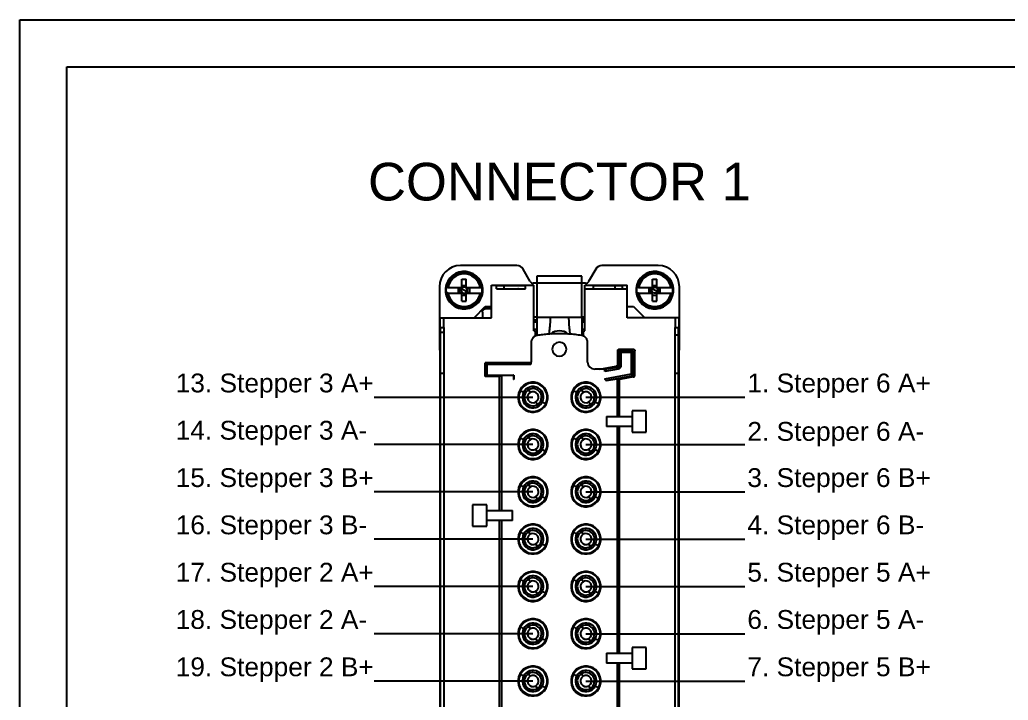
# Model space of a CAD drawing. Header units: millimetres. Extents: x 55 to 265, y 28 to 325.
# Drawn here: x 54.6 to 159.6, y 253 to 325.3 of the extents above; entities that cross this region are included whole.
import ezdxf

# ---------------------------------------------------------------- set-up
doc = ezdxf.new("R2010")
doc.units = ezdxf.units.MM
doc.styles.get("Standard").update_dxf_attribs({"font": 'arial.ttf'})

msp = doc.modelspace()

# ---------------------------------------------------------------- linework, layer by layer
at = {"color": 7, "linetype": 'Continuous', "lineweight": 25}
for p, q in [((107.38, 299.17), (101.39, 299.17)), ((102.6, 298.06), (102.72, 298.29)), ((108.79, 297.48), (108.03, 298.79)), ((115.76, 298.79), (115, 297.48)), ((122.39, 299.17), (116.41, 299.17)), ((122.85, 298.06), (122.97, 298.29)), ((101.54, 297.71), (101.99, 297.71)), ((101.54, 296.77), (101.54, 297.71)), ((101.99, 296.77), (101.99, 297.71)), ((109.49, 297.29), (109.11, 297.29)), ((114.29, 298.05), (109.49, 298.05)), ((109.49, 298.05), (109.49, 293.67)), ((114.29, 297.29), (109.49, 297.29)), ((114.29, 293.67), (114.29, 298.05)), ((114.68, 297.29), (114.29, 297.29)), ((121.79, 297.71), (122.24, 297.71)), ((121.79, 296.77), (121.79, 297.71)), ((122.24, 296.77), (122.24, 297.71)), ((99.14, 296.92), (99.14, 290.17)), ((99.91, 296.84), (99.87, 296.84)), ((99.91, 296.24), (99.87, 296.24)), ((100.06, 296.84), (101.54, 296.84)), ((100.06, 296.24), (101.54, 296.24)), ((101.18, 296.77), (101.54, 296.77)), ((101.18, 296.32), (101.18, 296.77)), ((101.18, 296.32), (101.54, 296.32)), ((101.25, 296.77), (101.25, 296.32)), ((102.05, 296.39), (101.49, 296.69)), ((101.54, 297.06), (101.99, 297.06)), ((101.54, 295.38), (101.54, 296.32)), ((101.99, 296.84), (103.48, 296.84)), ((101.99, 296.77), (102.36, 296.77)), ((101.99, 295.38), (101.99, 296.32)), ((101.99, 296.32), (102.36, 296.32)), ((101.99, 296.24), (103.48, 296.24)), ((102.29, 296.77), (102.29, 296.32)), ((102.36, 296.32), (102.36, 296.77)), ((103.63, 296.84), (103.67, 296.84)), ((103.63, 296.24), (103.67, 296.24)), ((104.69, 293.62), (104.69, 297.07)), ((104.69, 297.07), (109.17, 297.07)), ((105.22, 296.68), (105.22, 297.07)), ((105.22, 297.05), (108.29, 297.05)), ((105.22, 296.68), (108.29, 296.68)), ((106.02, 296.68), (106.02, 297.05)), ((107.54, 296.74), (107.55, 296.74)), ((108.29, 296.68), (108.29, 297.07)), ((109.17, 292.23), (109.17, 297.07)), ((114.61, 292.23), (114.61, 297.07)), ((114.61, 297.07), (119.09, 297.07)), ((114.61, 296.69), (115.5, 296.69)), ((115.5, 296.68), (115.5, 297.07)), ((115.5, 297.05), (118.57, 297.05)), ((115.5, 296.68), (118.57, 296.68)), ((117.77, 297.05), (117.77, 296.68)), ((118.57, 297.07), (118.57, 296.69)), ((118.57, 296.69), (119.09, 296.69)), ((119.09, 293.62), (119.09, 296.69)), ((120.16, 296.84), (120.12, 296.84)), ((120.16, 296.24), (120.12, 296.24)), ((120.31, 296.84), (121.79, 296.84)), ((120.31, 296.24), (121.79, 296.24)), ((121.43, 296.77), (121.79, 296.77)), ((121.43, 296.32), (121.43, 296.77)), ((121.43, 296.32), (121.79, 296.32)), ((121.5, 296.77), (121.5, 296.32)), ((122.3, 296.39), (121.74, 296.69)), ((121.79, 297.06), (122.24, 297.06)), ((121.79, 295.38), (121.79, 296.32)), ((122.24, 296.84), (123.73, 296.84)), ((122.24, 296.77), (122.61, 296.77)), ((122.24, 295.38), (122.24, 296.32)), ((122.24, 296.32), (122.61, 296.32)), ((122.24, 296.24), (123.73, 296.24)), ((122.54, 296.77), (122.54, 296.32)), ((122.61, 296.32), (122.61, 296.77)), ((123.88, 296.84), (123.92, 296.84)), ((123.88, 296.24), (123.92, 296.24)), ((124.64, 290.17), (124.64, 296.92)), ((101.54, 296.02), (101.99, 296.02)), ((101.54, 295.38), (101.99, 295.38)), ((121.79, 296.02), (122.24, 296.02)), ((121.79, 295.38), (122.24, 295.38)), ((100.94, 295.02), (100.82, 294.8)), ((102.82, 293.62), (104.02, 294.82)), ((103.72, 294.22), (103.72, 293.62)), ((104.02, 294.82), (104.69, 294.82)), ((104.09, 294.59), (104.69, 294.59)), ((119.09, 294.82), (119.77, 294.82)), ((119.77, 294.82), (120.97, 293.62)), ((121.19, 295.02), (121.07, 294.8)), ((99.22, 293.62), (104.69, 293.62)), ((99.22, 221.47), (99.22, 293.62)), ((99.59, 293.62), (99.59, 292.57)), ((109.49, 293.69), (109.17, 293.69)), ((109.17, 293.39), (109.49, 293.39)), ((109.17, 293.17), (109.5, 293.17)), ((109.49, 293.67), (114.29, 293.67)), ((114.61, 293.69), (114.29, 293.69)), ((114.29, 293.39), (114.61, 293.39)), ((114.29, 293.17), (114.59, 293.17)), ((114.44, 293.39), (114.44, 293.69)), ((114.59, 292.42), (114.59, 293.17)), ((124.57, 293.62), (119.09, 293.62)), ((124.19, 293.62), (124.19, 292.57)), ((124.57, 293.62), (124.57, 221.47)), ((99.22, 292.57), (99.61, 292.57)), ((99.23, 292.57), (99.23, 222.52)), ((99.23, 292.09), (99.61, 292.09)), ((99.61, 292.57), (99.61, 292.09)), ((99.61, 292.09), (99.61, 222.52)), ((109.17, 292.42), (109.5, 292.42)), ((109.17, 292.23), (109.34, 292.23)), ((109.34, 291.68), (109.34, 292.23)), ((114.29, 292.42), (114.59, 292.42)), ((114.44, 291.68), (114.44, 292.23)), ((114.44, 292.23), (114.61, 292.23)), ((124.18, 222.52), (124.18, 292.57)), ((124.19, 292.57), (124.57, 292.57)), ((124.56, 222.52), (124.56, 292.57)), ((108.89, 290.99), (108.89, 288.92)), ((114.89, 288.92), (114.89, 290.99)), ((124.18, 291.82), (124.56, 291.82)), ((99.14, 290.17), (99.22, 290.17)), ((118.08, 290.09), (118.24, 289.93)), ((118.08, 290.09), (118.08, 288.66)), ((119.74, 289.93), (118.24, 289.93)), ((118.24, 289.93), (118.24, 288.53)), ((118.25, 289.98), (118.43, 289.93)), ((118.27, 290.28), (118.43, 290.12)), ((118.27, 290.28), (119.72, 290.28)), ((119.56, 290.12), (118.43, 290.12)), ((118.43, 289.93), (118.43, 288.53)), ((119.72, 290.28), (119.56, 290.12)), ((119.56, 287.65), (119.56, 290.12)), ((119.91, 290.09), (119.75, 289.93)), ((119.75, 287.65), (119.75, 289.93)), ((119.91, 287.51), (119.91, 290.09)), ((124.57, 290.17), (124.64, 290.17)), ((104.01, 288.83), (104.17, 288.67)), ((108.89, 288.83), (104.01, 288.83)), ((104.01, 287.38), (104.01, 288.83)), ((104.17, 288.67), (104.17, 287.54)), ((108.85, 288.67), (104.17, 288.67)), ((116.94, 288.17), (115.64, 288.17)), ((116.19, 288.17), (117.93, 288.48)), ((118.09, 288.35), (116.73, 288.11)), ((116.73, 287.91), (116.73, 288.17)), ((118.12, 288.16), (116.73, 287.91)), ((116.73, 288.11), (116.76, 288.14)), ((116.76, 288.17), (116.76, 288.14)), ((116.76, 288.14), (116.94, 288.17)), ((118.09, 288.35), (117.93, 288.48)), ((118.24, 288.53), (118.08, 288.66)), ((99.61, 287.69), (99.23, 287.69)), ((104.01, 287.38), (104.17, 287.54)), ((105.51, 287.38), (104.01, 287.38)), ((104.17, 287.54), (107.06, 287.54)), ((105.51, 287.38), (105.77, 287.51)), ((105.51, 287.38), (105.51, 273.14)), ((105.77, 273.14), (105.77, 287.51)), ((105.77, 287.51), (107.03, 287.51)), ((107.06, 287.54), (107.03, 287.51)), ((107.03, 287.51), (107.03, 287.05)), ((107.06, 287.54), (107.06, 287.08)), ((116.73, 287.15), (119.56, 287.65)), ((116.73, 287.15), (116.73, 287.08)), ((116.82, 286.97), (119.59, 287.46)), ((116.85, 286.95), (118.02, 287.15)), ((118.02, 287.15), (118.02, 283.12)), ((118.28, 287.07), (118.02, 287.15)), ((119.76, 287.33), (118.28, 287.07)), ((118.28, 283.12), (118.28, 287.07)), ((119.56, 287.65), (119.59, 287.46)), ((119.56, 287.65), (119.75, 287.65)), ((119.59, 287.46), (119.76, 287.33)), ((119.75, 287.65), (119.91, 287.51)), ((124.56, 287.69), (124.18, 287.69)), ((107.68, 285.94), (107.7, 285.94)), ((107.76, 285.9), (108.09, 285.72)), ((108.5, 286.14), (108.77, 285.69)), ((113.31, 285.94), (113.32, 285.94)), ((113.38, 285.9), (113.72, 285.72)), ((114.12, 286.14), (114.4, 285.69)), ((109.67, 284.22), (109.39, 284.67)), ((110.4, 284.46), (110.07, 284.64)), ((115.29, 284.22), (115.01, 284.67)), ((116.03, 284.46), (115.69, 284.64)), ((110.48, 284.42), (110.46, 284.42)), ((116.1, 284.42), (116.09, 284.42)), ((121.12, 283.72), (119.62, 283.72)), ((119.62, 283.72), (119.62, 281.47)), ((121.12, 281.47), (121.12, 283.72)), ((116.89, 283.12), (119.62, 283.12)), ((116.89, 283.12), (116.89, 282.07)), ((119.62, 282.07), (116.89, 282.07)), ((118.02, 282.07), (118.02, 257.99)), ((118.28, 257.99), (118.28, 282.07)), ((119.62, 281.47), (121.12, 281.47)), ((107.68, 280.92), (107.7, 280.91)), ((107.76, 280.88), (108.09, 280.69)), ((108.5, 281.12), (108.77, 280.66)), ((113.31, 280.92), (113.32, 280.91)), ((113.38, 280.88), (113.72, 280.69)), ((114.12, 281.12), (114.4, 280.66)), ((109.67, 279.19), (109.39, 279.65)), ((110.4, 279.43), (110.07, 279.62)), ((110.48, 279.39), (110.46, 279.4)), ((115.29, 279.19), (115.01, 279.65)), ((116.03, 279.43), (115.69, 279.62)), ((116.1, 279.39), (116.09, 279.4)), ((107.68, 275.89), (107.7, 275.89)), ((107.76, 275.85), (108.09, 275.67)), ((108.5, 276.09), (108.77, 275.64)), ((113.31, 275.89), (113.32, 275.89)), ((113.38, 275.85), (113.72, 275.67)), ((114.12, 276.09), (114.4, 275.64)), ((109.67, 274.17), (109.39, 274.62)), ((110.4, 274.41), (110.07, 274.59)), ((110.48, 274.37), (110.46, 274.37)), ((115.29, 274.17), (115.01, 274.62)), ((116.03, 274.41), (115.69, 274.59)), ((116.1, 274.37), (116.09, 274.37)), ((102.67, 273.74), (102.67, 271.49)), ((104.17, 273.74), (102.67, 273.74)), ((104.17, 271.49), (104.17, 273.74)), ((104.17, 273.14), (106.9, 273.14)), ((106.9, 272.09), (106.9, 273.14)), ((106.9, 272.09), (104.17, 272.09)), ((105.51, 272.09), (105.51, 243.14)), ((105.77, 243.14), (105.77, 272.09)), ((102.67, 271.49), (104.17, 271.49)), ((108.5, 271.07), (108.77, 270.61)), ((114.12, 271.07), (114.4, 270.61)), ((107.68, 270.87), (107.7, 270.86)), ((107.76, 270.83), (108.09, 270.64)), ((113.31, 270.87), (113.32, 270.86)), ((113.38, 270.83), (113.72, 270.64)), ((109.67, 269.14), (109.39, 269.6)), ((110.4, 269.38), (110.07, 269.57)), ((110.48, 269.34), (110.46, 269.35)), ((115.29, 269.14), (115.01, 269.6)), ((116.03, 269.38), (115.69, 269.57)), ((116.1, 269.34), (116.09, 269.35)), ((107.68, 265.84), (107.7, 265.84)), ((107.76, 265.8), (108.09, 265.62)), ((108.5, 266.04), (108.77, 265.59)), ((113.31, 265.84), (113.32, 265.84)), ((113.38, 265.8), (113.72, 265.62)), ((114.12, 266.04), (114.4, 265.59)), ((109.67, 264.12), (109.39, 264.57)), ((110.4, 264.36), (110.07, 264.54)), ((110.48, 264.32), (110.46, 264.32)), ((115.29, 264.12), (115.01, 264.57)), ((116.03, 264.36), (115.69, 264.54)), ((116.1, 264.32), (116.09, 264.32)), ((107.68, 260.82), (107.7, 260.81)), ((107.76, 260.78), (108.09, 260.59)), ((108.5, 261.02), (108.77, 260.56)), ((113.31, 260.82), (113.32, 260.81)), ((113.38, 260.78), (113.72, 260.59)), ((114.12, 261.02), (114.4, 260.56)), ((109.67, 259.09), (109.39, 259.55)), ((110.4, 259.33), (110.07, 259.52)), ((115.29, 259.09), (115.01, 259.55)), ((116.03, 259.33), (115.69, 259.52)), ((110.48, 259.29), (110.46, 259.3)), ((116.1, 259.29), (116.09, 259.3)), ((119.62, 258.59), (119.62, 256.34)), ((121.12, 258.59), (119.62, 258.59)), ((121.12, 256.34), (121.12, 258.59)), ((116.89, 257.99), (119.62, 257.99)), ((116.89, 257.99), (116.89, 256.94)), ((119.62, 256.94), (116.89, 256.94)), ((118.02, 256.94), (118.02, 232.87)), ((118.28, 232.87), (118.28, 256.94)), ((119.62, 256.34), (121.12, 256.34)), ((107.68, 255.79), (107.7, 255.79)), ((107.76, 255.75), (108.09, 255.57)), ((108.5, 255.99), (108.77, 255.54)), ((113.31, 255.79), (113.32, 255.79)), ((113.38, 255.75), (113.72, 255.57)), ((114.12, 255.99), (114.4, 255.54)), ((109.67, 254.07), (109.39, 254.52)), ((110.4, 254.31), (110.07, 254.49)), ((110.48, 254.27), (110.46, 254.27)), ((115.29, 254.07), (115.01, 254.52)), ((116.03, 254.31), (115.69, 254.49)), ((116.1, 254.27), (116.09, 254.27))]:
    msp.add_line(p, q, dxfattribs=at)
for p, q in [((92.21, 285.18), (109.08, 285.18)), ((114.71, 285.18), (131.58, 285.18)), ((109.08, 280.16), (92.21, 280.16)), ((114.71, 280.16), (131.58, 280.16)), ((109.08, 275.13), (92.21, 275.13)), ((114.71, 275.13), (131.58, 275.13)), ((109.08, 270.11), (92.21, 270.11)), ((114.71, 270.11), (131.58, 270.11)), ((109.08, 265.08), (92.21, 265.08)), ((114.71, 265.08), (131.58, 265.08)), ((109.08, 260.06), (92.21, 260.06)), ((114.71, 260.06), (131.58, 260.06)), ((109.08, 255.03), (92.21, 255.03)), ((114.71, 255.03), (131.58, 255.03))]:
    msp.add_line(p, q)
for points in [[(54.57, 325.27), (264.57, 325.27), (264.57, 28.27), (54.57, 28.27)], [(59.57, 320.27), (259.57, 320.27), (259.57, 33.27), (59.57, 33.27)]]:
    msp.add_lwpolyline(points, close=True)
at = {"color": 7, "linetype": 'Continuous', "lineweight": 25, "flags": 128}
msp.add_lwpolyline([(118.43, 289.93), (118.43, 289.97), (118.43, 290), (118.43, 290.04), (118.43, 290.06), (118.43, 290.09), (118.43, 290.11), (118.43, 290.12), (118.43, 290.12)], dxfattribs=at)
at = {"color": 7, "linetype": 'Continuous', "lineweight": 25}
for centre, radius, start, end in [((101.39, 296.92), 2.25, 90, 180), ((101.77, 296.54), 1.99, 61.3521, 241.3521), ((101.77, 296.54), 1.99, 61.3521, 241.3521), ((101.77, 296.54), 1.88, 9.1726, 170.8274), ((101.77, 296.54), 1.73, 9.9715, 170.0285), ((101.77, 296.54), 1.99, 241.3521, 61.3521), ((101.77, 296.54), 1.99, 241.3521, 61.3521), ((107.38, 298.42), 0.75, 30, 90), ((116.41, 298.42), 0.75, 90, 150), ((122.02, 296.54), 1.99, 61.3521, 241.3521), ((122.02, 296.54), 1.99, 61.3521, 241.3521), ((122.02, 296.54), 1.88, 9.1726, 170.8274), ((122.02, 296.54), 1.73, 9.9715, 170.0285), ((122.02, 296.54), 1.99, 241.3521, 61.3521), ((122.02, 296.54), 1.99, 241.3521, 61.3521), ((122.39, 296.92), 2.25, 0, 90), ((109.11, 297.67), 0.375, 210, 270), ((114.68, 297.67), 0.375, 270, 330), ((101.77, 296.54), 1.93, 171.0377, 188.9623), ((101.77, 296.54), 1.88, 189.1726, 350.8274), ((101.77, 296.54), 1.73, 189.9715, 350.0285), ((101.77, 296.54), 0.318, 45, 331.3521), ((101.77, 296.54), 0.318, 331.3521, 45), ((101.77, 296.54), 1.93, 351.0377, 8.9623), ((122.02, 296.54), 1.93, 171.0377, 188.9623), ((122.02, 296.54), 1.88, 189.1726, 350.8274), ((122.02, 296.54), 1.73, 189.9715, 350.0285), ((122.02, 296.54), 0.318, 331.3521109862013, 331.3521095619009), ((122.02, 296.54), 1.93, 351.0377, 8.9623), ((111.89, 290.73), 1.5, 50.837, 129.166), ((111.89, 290.28), 0.75, 90, 270), ((111.89, 290.28), 0.75, 270, 90), ((118.43, 289.93), 0.187, 164.9771, 179.9823), ((118.43, 289.93), 0.188, 90.0209, 164.9773), ((119.56, 289.94), 0.185, 359.2746, 88.6107), ((119.56, 289.93), 0.188, 0.0204, 89.9796), ((108.14, 288.92), 0.75, 340.0558, 360), ((115.64, 288.92), 0.75, 180, 270), ((109.08, 285.18), 2.77, 136.6829, 137.6771), ((109.08, 285.18), 1.59, 331.3521, 151.3521), ((109.08, 285.18), 1.58, 331.3521, 151.3521), ((109.08, 285.18), 1.51, 331.3521, 151.3521), ((114.71, 285.18), 1.59, 331.3521, 151.3521), ((114.71, 285.18), 1.58, 331.3521, 151.3521), ((114.71, 285.18), 1.51, 331.3521, 151.3521), ((114.71, 285.18), 2.77, 39.5665, 43.3142), ((119.4, 287.57), 0.219, 329.9645, 19.9858), ((119.56, 287.65), 0.188, 280.0165, 359.9835), ((109.08, 285.18), 1.59, 151.3521, 331.3521), ((109.08, 285.18), 1.58, 151.3521, 331.3521), ((109.08, 285.18), 1.51, 151.3521, 331.3521), ((109.08, 285.18), 1.13, 151.3521, 331.3521), ((109.08, 285.18), 1.12, 151.3521, 331.3521), ((109.08, 285.18), 1.13, 331.3521, 151.3521), ((109.08, 285.18), 1.12, 331.3521, 151.3521), ((109.08, 285.18), 0.915, 121.3521, 301.3521), ((109.08, 285.18), 0.592, 121.3521, 301.3521), ((109.08, 285.18), 0.915, 301.3521, 121.3521), ((109.08, 285.18), 0.592, 301.3521, 121.3521), ((114.71, 285.18), 1.59, 151.3521, 331.3521), ((114.71, 285.18), 1.58, 151.3521, 331.3521), ((114.71, 285.18), 1.51, 151.3521, 331.3521), ((114.71, 285.18), 1.13, 151.3521, 331.3521), ((114.71, 285.18), 1.12, 151.3521, 331.3521), ((114.71, 285.18), 1.13, 331.3521, 151.3521), ((114.71, 285.18), 1.12, 331.3521, 151.3521), ((114.71, 285.18), 0.915, 121.3521, 301.3521), ((114.71, 285.18), 0.592, 121.3521, 301.3521), ((114.71, 285.18), 0.915, 301.3521, 121.3521), ((114.71, 285.18), 0.592, 301.3521, 121.3521), ((109.08, 280.16), 1.59, 331.3521, 151.3521), ((109.08, 280.16), 1.58, 331.3521, 151.3521), ((109.08, 280.16), 1.51, 331.3521, 151.3521), ((114.71, 280.16), 1.59, 331.3521, 151.3521), ((114.71, 280.16), 1.58, 331.3521, 151.3521), ((114.71, 280.16), 1.51, 331.3521, 151.3521), ((109.08, 280.16), 1.59, 151.3521, 331.3521), ((109.08, 280.16), 1.58, 151.3521, 331.3521), ((109.08, 280.16), 1.51, 151.3521, 331.3521), ((109.08, 280.16), 1.13, 151.3521, 331.3521), ((109.08, 280.16), 1.12, 151.3521, 331.3521), ((109.08, 280.16), 1.13, 331.3521, 151.3521), ((109.08, 280.16), 1.12, 331.3521, 151.3521), ((109.08, 280.16), 0.915, 121.3521, 301.3521), ((109.08, 280.16), 0.592, 121.3521, 301.3521), ((109.08, 280.16), 0.915, 301.3521, 121.3521), ((109.08, 280.16), 0.592, 301.3521, 121.3521), ((114.71, 280.16), 1.59, 151.3521, 331.3521), ((114.71, 280.16), 1.58, 151.3521, 331.3521), ((114.71, 280.16), 1.51, 151.3521, 331.3521), ((114.71, 280.16), 1.13, 151.3521, 331.3521), ((114.71, 280.16), 1.12, 151.3521, 331.3521), ((114.71, 280.16), 1.13, 331.3521, 151.3521), ((114.71, 280.16), 1.12, 331.3521, 151.3521), ((114.71, 280.16), 0.915, 121.3521, 301.3521), ((114.71, 280.16), 0.592, 121.3521, 301.3521), ((114.71, 280.16), 0.915, 301.3521, 121.3521), ((114.71, 280.16), 0.592, 301.3521, 121.3521), ((109.08, 275.13), 1.59, 331.3521, 151.3521), ((109.08, 275.13), 1.58, 331.3521, 151.3521), ((109.08, 275.13), 1.51, 331.3521, 151.3521), ((109.08, 275.13), 1.13, 331.3521, 151.3521), ((109.08, 275.13), 1.12, 331.3521, 151.3521), ((114.71, 275.13), 1.59, 331.3521, 151.3521), ((114.71, 275.13), 1.58, 331.3521, 151.3521), ((114.71, 275.13), 1.51, 331.3521, 151.3521), ((114.71, 275.13), 1.13, 331.3521, 151.3521), ((114.71, 275.13), 1.12, 331.3521, 151.3521), ((109.08, 275.13), 1.59, 151.3521, 331.3521), ((109.08, 275.13), 1.58, 151.3521, 331.3521), ((109.08, 275.13), 1.51, 151.3521, 331.3521), ((109.08, 275.13), 1.13, 151.3521, 331.3521), ((109.08, 275.13), 1.12, 151.3521, 331.3521), ((109.08, 275.13), 0.915, 121.3521, 301.3521), ((109.08, 275.13), 0.592, 121.3521, 301.3521), ((109.08, 275.13), 0.915, 301.3521, 121.3521), ((109.08, 275.13), 0.592, 301.3521, 121.3521), ((114.71, 275.13), 1.59, 151.3521, 331.3521), ((114.71, 275.13), 1.58, 151.3521, 331.3521), ((114.71, 275.13), 1.51, 151.3521, 331.3521), ((114.71, 275.13), 1.13, 151.3521, 331.3521), ((114.71, 275.13), 1.12, 151.3521, 331.3521), ((114.71, 275.13), 0.915, 121.3521, 301.3521), ((114.71, 275.13), 0.592, 121.3521, 301.3521), ((114.71, 275.13), 0.915, 301.3521, 121.3521), ((114.71, 275.13), 0.592, 301.3521, 121.3521), ((109.08, 270.11), 1.59, 331.3521, 151.3521), ((109.08, 270.11), 1.58, 331.3521, 151.3521), ((109.08, 270.11), 1.51, 331.3521, 151.3521), ((109.08, 270.11), 1.13, 331.3521, 151.3521), ((109.08, 270.11), 1.12, 331.3521, 151.3521), ((109.08, 270.11), 0.915, 301.3521, 121.3521), ((114.71, 270.11), 1.59, 331.3521, 151.3521), ((114.71, 270.11), 1.58, 331.3521, 151.3521), ((114.71, 270.11), 1.51, 331.3521, 151.3521), ((114.71, 270.11), 1.13, 331.3521, 151.3521), ((114.71, 270.11), 1.12, 331.3521, 151.3521), ((114.71, 270.11), 0.915, 301.3521, 121.3521), ((109.08, 270.11), 1.59, 151.3521, 331.3521), ((109.08, 270.11), 1.58, 151.3521, 331.3521), ((109.08, 270.11), 1.51, 151.3521, 331.3521), ((109.08, 270.11), 1.13, 151.3521, 331.3521), ((109.08, 270.11), 1.12, 151.3521, 331.3521), ((109.08, 270.11), 0.915, 121.3521, 301.3521), ((109.08, 270.11), 0.592, 121.3521, 301.3521), ((109.08, 270.11), 0.592, 301.3521, 121.3521), ((114.71, 270.11), 1.59, 151.3521, 331.3521), ((114.71, 270.11), 1.58, 151.3521, 331.3521), ((114.71, 270.11), 1.51, 151.3521, 331.3521), ((114.71, 270.11), 1.13, 151.3521, 331.3521), ((114.71, 270.11), 1.12, 151.3521, 331.3521), ((114.71, 270.11), 0.915, 121.3521, 301.3521), ((114.71, 270.11), 0.592, 121.3521, 301.3521), ((114.71, 270.11), 0.592, 301.3521, 121.3521), ((109.08, 265.08), 1.59, 151.3521, 331.3521), ((109.08, 265.08), 1.58, 151.3521, 331.3521), ((109.08, 265.08), 1.51, 151.3521, 331.3521), ((109.08, 265.08), 1.59, 331.3521, 151.3521), ((109.08, 265.08), 1.58, 331.3521, 151.3521), ((109.08, 265.08), 1.51, 331.3521, 151.3521), ((109.08, 265.08), 1.13, 331.3521, 151.3521), ((109.08, 265.08), 1.12, 331.3521, 151.3521), ((109.08, 265.08), 0.915, 121.3521, 301.3521), ((109.08, 265.08), 0.915, 301.3521, 121.3521), ((109.08, 265.08), 0.592, 301.3521, 121.3521), ((114.71, 265.08), 1.59, 151.3521, 331.3521), ((114.71, 265.08), 1.58, 151.3521, 331.3521), ((114.71, 265.08), 1.51, 151.3521, 331.3521), ((114.71, 265.08), 1.59, 331.3521, 151.3521), ((114.71, 265.08), 1.58, 331.3521, 151.3521), ((114.71, 265.08), 1.51, 331.3521, 151.3521), ((114.71, 265.08), 1.13, 331.3521, 151.3521), ((114.71, 265.08), 1.12, 331.3521, 151.3521), ((114.71, 265.08), 0.915, 121.3521, 301.3521), ((114.71, 265.08), 0.915, 301.3521, 121.3521), ((114.71, 265.08), 0.592, 301.3521, 121.3521), ((109.08, 265.08), 1.13, 151.3521, 331.3521), ((109.08, 265.08), 1.12, 151.3521, 331.3521), ((109.08, 265.08), 0.592, 121.3521, 301.3521), ((114.71, 265.08), 1.13, 151.3521, 331.3521), ((114.71, 265.08), 1.12, 151.3521, 331.3521), ((114.71, 265.08), 0.592, 121.3521, 301.3521), ((109.08, 260.06), 1.59, 331.3521, 151.3521), ((109.08, 260.06), 1.58, 331.3521, 151.3521), ((109.08, 260.06), 1.51, 331.3521, 151.3521), ((114.71, 260.06), 1.59, 331.3521, 151.3521), ((114.71, 260.06), 1.58, 331.3521, 151.3521), ((114.71, 260.06), 1.51, 331.3521, 151.3521), ((109.08, 260.06), 1.59, 151.3521, 331.3521), ((109.08, 260.06), 1.58, 151.3521, 331.3521), ((109.08, 260.06), 1.51, 151.3521, 331.3521), ((109.08, 260.06), 1.13, 151.3521, 331.3521), ((109.08, 260.06), 1.12, 151.3521, 331.3521), ((109.08, 260.06), 1.13, 331.3521, 151.3521), ((109.08, 260.06), 1.12, 331.3521, 151.3521), ((109.08, 260.06), 0.915, 121.3521, 301.3521), ((109.08, 260.06), 0.592, 121.3521, 301.3521), ((109.08, 260.06), 0.915, 301.3521, 121.3521), ((109.08, 260.06), 0.592, 301.3521, 121.3521), ((114.71, 260.06), 1.59, 151.3521, 331.3521), ((114.71, 260.06), 1.58, 151.3521, 331.3521), ((114.71, 260.06), 1.51, 151.3521, 331.3521), ((114.71, 260.06), 1.13, 151.3521, 331.3521), ((114.71, 260.06), 1.12, 151.3521, 331.3521), ((114.71, 260.06), 1.13, 331.3521, 151.3521), ((114.71, 260.06), 1.12, 331.3521, 151.3521), ((114.71, 260.06), 0.915, 121.3521, 301.3521), ((114.71, 260.06), 0.592, 121.3521, 301.3521), ((114.71, 260.06), 0.915, 301.3521, 121.3521), ((114.71, 260.06), 0.592, 301.3521, 121.3521), ((109.08, 255.03), 1.59, 331.3521, 151.3521), ((109.08, 255.03), 1.58, 331.3521, 151.3521), ((109.08, 255.03), 1.51, 331.3521, 151.3521), ((114.71, 255.03), 1.59, 331.3521, 151.3521), ((114.71, 255.03), 1.58, 331.3521, 151.3521), ((114.71, 255.03), 1.51, 331.3521, 151.3521), ((109.08, 255.03), 1.59, 151.3521, 331.3521), ((109.08, 255.03), 1.58, 151.3521, 331.3521), ((109.08, 255.03), 1.51, 151.3521, 331.3521), ((109.08, 255.03), 1.13, 151.3521, 331.3521), ((109.08, 255.03), 1.12, 151.3521, 331.3521), ((109.08, 255.03), 1.13, 331.3521, 151.3521), ((109.08, 255.03), 1.12, 331.3521, 151.3521), ((109.08, 255.03), 0.915, 121.3521, 301.3521), ((109.08, 255.03), 0.592, 121.3521, 301.3521), ((109.08, 255.03), 0.915, 301.3521, 121.3521), ((109.08, 255.03), 0.592, 301.3521, 121.3521), ((114.71, 255.03), 1.59, 151.3521, 331.3521), ((114.71, 255.03), 1.58, 151.3521, 331.3521), ((114.71, 255.03), 1.51, 151.3521, 331.3521), ((114.71, 255.03), 1.13, 151.3521, 331.3521), ((114.71, 255.03), 1.12, 151.3521, 331.3521), ((114.71, 255.03), 1.13, 331.3521, 151.3521), ((114.71, 255.03), 1.12, 331.3521, 151.3521), ((114.71, 255.03), 0.915, 121.3521, 301.3521), ((114.71, 255.03), 0.592, 121.3521, 301.3521), ((114.71, 255.03), 0.915, 301.3521, 121.3521), ((114.71, 255.03), 0.592, 301.3521, 121.3521)]:
    msp.add_arc(centre, radius, start, end, dxfattribs=at)
for points, knots in [([(100.06, 296.84), (100.05, 296.84), (100.03, 296.84), (100, 296.84), (99.96, 296.84), (99.93, 296.84), (99.91, 296.84), (99.91, 296.84), (99.91, 296.84)], [0, 0, 0, 0, 0.124865, 0.251199, 0.500223, 0.749038, 0.874109, 1, 1, 1, 1]), ([(100.06, 296.24), (100.05, 296.24), (100.03, 296.24), (100, 296.24), (99.98, 296.24), (99.95, 296.24), (99.92, 296.24), (99.91, 296.24), (99.91, 296.24)], [0, 0, 0, 0, 0.142667, 0.273783, 0.393329, 0.501302, 0.755463, 1, 1, 1, 1]), ([(103.48, 296.84), (103.49, 296.84), (103.51, 296.84), (103.53, 296.84), (103.56, 296.84), (103.59, 296.84), (103.62, 296.84), (103.62, 296.84), (103.63, 296.84)], [0, 0, 0, 0, 0.142667, 0.273783, 0.393329, 0.501302, 0.755463, 1, 1, 1, 1]), ([(103.48, 296.24), (103.48, 296.24), (103.5, 296.24), (103.54, 296.24), (103.58, 296.24), (103.61, 296.24), (103.62, 296.24), (103.63, 296.24), (103.63, 296.24)], [0, 0, 0, 0, 0.124865, 0.251199, 0.500223, 0.749038, 0.874109, 1, 1, 1, 1]), ([(107.43, 296.68), (107.45, 296.7), (107.49, 296.72), (107.53, 296.73), (107.55, 296.74)], [0, 0, 0, 0, 0.571274, 1, 1, 1, 1]), ([(107.43, 296.68), (107.45, 296.69), (107.49, 296.71), (107.52, 296.73), (107.54, 296.74)], [0, 0, 0, 0, 0.527796, 1, 1, 1, 1]), ([(119.09, 296.69), (119.09, 296.79), (119.09, 296.89), (119.09, 297.03), (119.09, 297.07), (119.09, 297.07)], [0, 0, 0, 0, 0.5, 0.5, 1, 1, 1, 1]), ([(120.31, 296.84), (120.3, 296.84), (120.28, 296.84), (120.25, 296.84), (120.21, 296.84), (120.18, 296.84), (120.16, 296.84), (120.16, 296.84), (120.16, 296.84)], [0, 0, 0, 0, 0.124865, 0.251199, 0.500223, 0.749038, 0.874109, 1, 1, 1, 1]), ([(120.31, 296.24), (120.3, 296.24), (120.28, 296.24), (120.25, 296.24), (120.23, 296.24), (120.2, 296.24), (120.17, 296.24), (120.16, 296.24), (120.16, 296.24)], [0, 0, 0, 0, 0.142667, 0.273783, 0.393329, 0.501302, 0.755463, 1, 1, 1, 1]), ([(123.73, 296.84), (123.74, 296.84), (123.76, 296.84), (123.78, 296.84), (123.81, 296.84), (123.84, 296.84), (123.87, 296.84), (123.87, 296.84), (123.88, 296.84)], [0, 0, 0, 0, 0.142667, 0.273783, 0.393329, 0.501302, 0.755463, 1, 1, 1, 1]), ([(123.73, 296.24), (123.73, 296.24), (123.75, 296.24), (123.79, 296.24), (123.83, 296.24), (123.86, 296.24), (123.87, 296.24), (123.88, 296.24), (123.88, 296.24)], [0, 0, 0, 0, 0.124865, 0.251199, 0.500223, 0.749038, 0.874109, 1, 1, 1, 1]), ([(103.72, 294.22), (103.72, 294.24), (103.72, 294.27), (103.73, 294.32), (103.75, 294.37), (103.77, 294.42), (103.81, 294.46), (103.85, 294.5), (103.89, 294.53), (103.94, 294.56), (103.99, 294.58), (104.04, 294.59), (104.07, 294.59), (104.09, 294.59)], [0, 0, 0, 0, 0.090916, 0.181828, 0.272736, 0.363643, 0.454548, 0.545452, 0.636357, 0.727264, 0.818172, 0.909084, 1, 1, 1, 1]), ([(109.49, 293.67), (109.49, 293.53), (109.49, 293.23), (109.5, 292.74), (109.5, 292.25), (109.51, 291.9), (109.51, 291.74), (109.51, 291.73)], [0, 0, 0, 0, 0.221082, 0.467353, 0.748326, 0.977952, 1, 1, 1, 1]), ([(110.92, 293.67), (110.92, 293.47), (110.91, 293.27), (110.89, 293), (110.89, 292.91), (110.87, 292.74), (110.86, 292.66), (110.84, 292.42), (110.82, 292.29), (110.8, 292.06), (110.78, 291.96), (110.77, 291.88)], [0, 0, 0, 0, 0.25, 0.25, 0.375, 0.375, 0.5, 0.5, 0.75, 0.75, 1, 1, 1, 1]), ([(112.87, 293.67), (112.87, 293.47), (112.88, 293.27), (112.89, 293), (112.9, 292.91), (112.92, 292.74), (112.92, 292.66), (112.95, 292.42), (112.96, 292.29), (112.99, 292.06), (113.01, 291.96), (113.02, 291.88)], [0, 0, 0, 0, 0.25, 0.25, 0.375, 0.375, 0.5, 0.5, 0.75, 0.75, 1, 1, 1, 1]), ([(114.29, 293.67), (114.29, 293.53), (114.29, 293.23), (114.29, 292.74), (114.28, 292.25), (114.28, 291.9), (114.28, 291.74), (114.28, 291.73)], [0, 0, 0, 0, 0.221082, 0.467353, 0.748326, 0.977952, 1, 1, 1, 1]), ([(114.26, 291.74), (114.15, 291.75), (113.93, 291.79), (113.59, 291.83), (113.25, 291.86), (112.91, 291.89), (112.57, 291.91), (112.23, 291.92), (111.81, 291.93), (111.3, 291.92), (110.71, 291.88), (110.11, 291.82), (109.72, 291.76), (109.53, 291.74)], [0, 0, 0, 0, 0.071511, 0.142934, 0.214306, 0.285662, 0.357041, 0.428478, 0.500011, 0.62509, 0.749984, 0.874888, 1, 1, 1, 1]), ([(109.53, 291.74), (109.5, 291.73), (109.46, 291.72), (109.4, 291.7), (109.34, 291.68), (109.26, 291.64), (109.16, 291.58), (109.07, 291.48), (108.99, 291.38), (108.94, 291.26), (108.9, 291.13), (108.9, 291.04), (108.89, 290.99)], [0, 0, 0, 0, 0.062717, 0.124991, 0.187315, 0.25018, 0.374952, 0.500119, 0.624891, 0.750058, 0.87493, 1, 1, 1, 1]), ([(114.89, 290.99), (114.89, 291.02), (114.89, 291.06), (114.88, 291.13), (114.87, 291.19), (114.84, 291.27), (114.79, 291.38), (114.72, 291.48), (114.62, 291.58), (114.51, 291.65), (114.39, 291.71), (114.31, 291.73), (114.26, 291.74)], [0, 0, 0, 0, 0.062717, 0.124991, 0.187315, 0.25018, 0.374952, 0.500119, 0.624891, 0.750058, 0.87493, 1, 1, 1, 1]), ([(118.08, 290.09), (118.08, 290.11), (118.08, 290.13), (118.1, 290.18), (118.13, 290.23), (118.19, 290.26), (118.23, 290.28), (118.26, 290.28), (118.27, 290.28)], [0, 0, 0, 0, 0.124352, 0.251777, 0.50017, 0.751719, 0.874898, 1, 1, 1, 1]), ([(119.72, 290.28), (119.73, 290.28), (119.76, 290.28), (119.81, 290.26), (119.86, 290.23), (119.89, 290.18), (119.91, 290.13), (119.91, 290.11), (119.91, 290.09)], [0, 0, 0, 0, 0.124352, 0.251777, 0.50017, 0.751719, 0.874898, 1, 1, 1, 1]), ([(116.73, 287.91), (116.73, 287.93), (116.73, 287.95), (116.73, 288), (116.73, 288.05), (116.73, 288.09), (116.73, 288.1), (116.73, 288.1), (116.73, 288.11)], [0, 0, 0, 0, 0.124983, 0.251489, 0.500255, 0.748789, 0.874048, 1, 1, 1, 1]), ([(118.08, 288.66), (118.08, 288.65), (118.08, 288.63), (118.07, 288.59), (118.05, 288.56), (118.03, 288.53), (118, 288.51), (117.96, 288.49), (117.94, 288.48), (117.93, 288.48)], [0, 0, 0, 0, 0.142863, 0.285721, 0.428574, 0.571426, 0.714279, 0.857137, 1, 1, 1, 1]), ([(118.24, 288.53), (118.24, 288.49), (118.23, 288.44), (118.17, 288.38), (118.13, 288.35), (118.09, 288.35)], [0, 0, 0, 0, 0.5, 0.5, 1, 1, 1, 1]), ([(118.12, 288.16), (118.11, 288.21), (118.1, 288.26), (118.09, 288.32), (118.09, 288.34), (118.09, 288.35)], [0, 0, 0, 0, 0.5, 0.5, 1, 1, 1, 1]), ([(118.43, 288.53), (118.43, 288.44), (118.4, 288.36), (118.29, 288.22), (118.21, 288.18), (118.12, 288.16)], [0, 0, 0, 0, 0.5, 0.5, 1, 1, 1, 1]), ([(118.43, 288.53), (118.38, 288.53), (118.33, 288.53), (118.26, 288.53), (118.24, 288.53), (118.24, 288.53)], [0, 0, 0, 0, 0.5, 0.5, 1, 1, 1, 1]), ([(119.76, 287.33), (119.77, 287.33), (119.79, 287.34), (119.82, 287.35), (119.85, 287.38), (119.88, 287.41), (119.9, 287.44), (119.91, 287.47), (119.91, 287.5), (119.91, 287.51)], [0, 0, 0, 0, 0.142863, 0.285721, 0.428574, 0.571426, 0.714279, 0.857137, 1, 1, 1, 1])]:
    msp.add_open_spline(points, degree=3, knots=knots, dxfattribs=at)
for points in [[(118.57, 296.68), (118.57, 296.68), (118.57, 296.69), (118.57, 296.69)], [(124.19, 292.57), (124.19, 292.57), (124.19, 292.57), (124.18, 292.57)], [(119.75, 289.93), (119.75, 289.93), (119.75, 289.93), (119.74, 289.93)], [(116.73, 287.15), (116.73, 287.13), (116.73, 287.1), (116.73, 287.08)]]:
    msp.add_open_spline(points, degree=3, dxfattribs=at)

# ---------------------------------------------------------------- texts
for s, width, gutter_width, heights, insert, char_height, attachment_point in [('CONNECTOR 1', 53.4642, 12.5, [0], (111.89, 308.05), 4, 5), ('13. Stepper 3 A+  ', 22.5518, 9.38, [2.62], (71.13, 286.39), 2, 4), (' 1. Stepper 6 A+', 20.4288, 9.38, [0], (131.08, 286.39), 2, 4), ('14. Stepper 3 A-  ', 22.2515, 9.38, [2.62], (71.13, 281.37), 2, 4), (' 2. Stepper 6 A-', 20.4288, 9.38, [0], (131.08, 281.25), 2, 4), ('15. Stepper 3 B+  ', 22.1352, 9.38, [2.62], (71.13, 276.34), 2, 4), (' 3. Stepper 6 B+', 20.4288, 9.38, [0], (131.08, 276.34), 2, 4), ('16. Stepper 3 B-  ', 22.1352, 9.38, [2.62], (71.13, 271.32), 2, 4), (' 4. Stepper 6 B-', 20.4288, 9.38, [0], (131.08, 271.32), 2, 4), ('17. Stepper 2 A+  ', 22.4064, 9.38, [2.62], (71.13, 266.29), 2, 4), (' 5. Stepper 5 A+', 20.4288, 9.38, [0], (131.08, 266.29), 2, 4), ('18. Stepper 2 A-  ', 22.1352, 9.38, [2.62], (71.13, 261.27), 2, 4), (' 6. Stepper 5 A-', 20.4288, 9.38, [0], (131.08, 261.27), 2, 4), ('19. Stepper 2 B+  ', 21.8639, 9.38, [2.62], (71.13, 256.24), 2, 4), (' 7. Stepper 5 B+', 20.4288, 9.38, [0], (131.08, 256.24), 2, 4)]:
    msp.add_mtext_dynamic_manual_height_columns(s, width=width, gutter_width=gutter_width, heights=heights, dxfattribs=dict(insert=insert, char_height=char_height, attachment_point=attachment_point))

doc.saveas('drawing.dxf')
